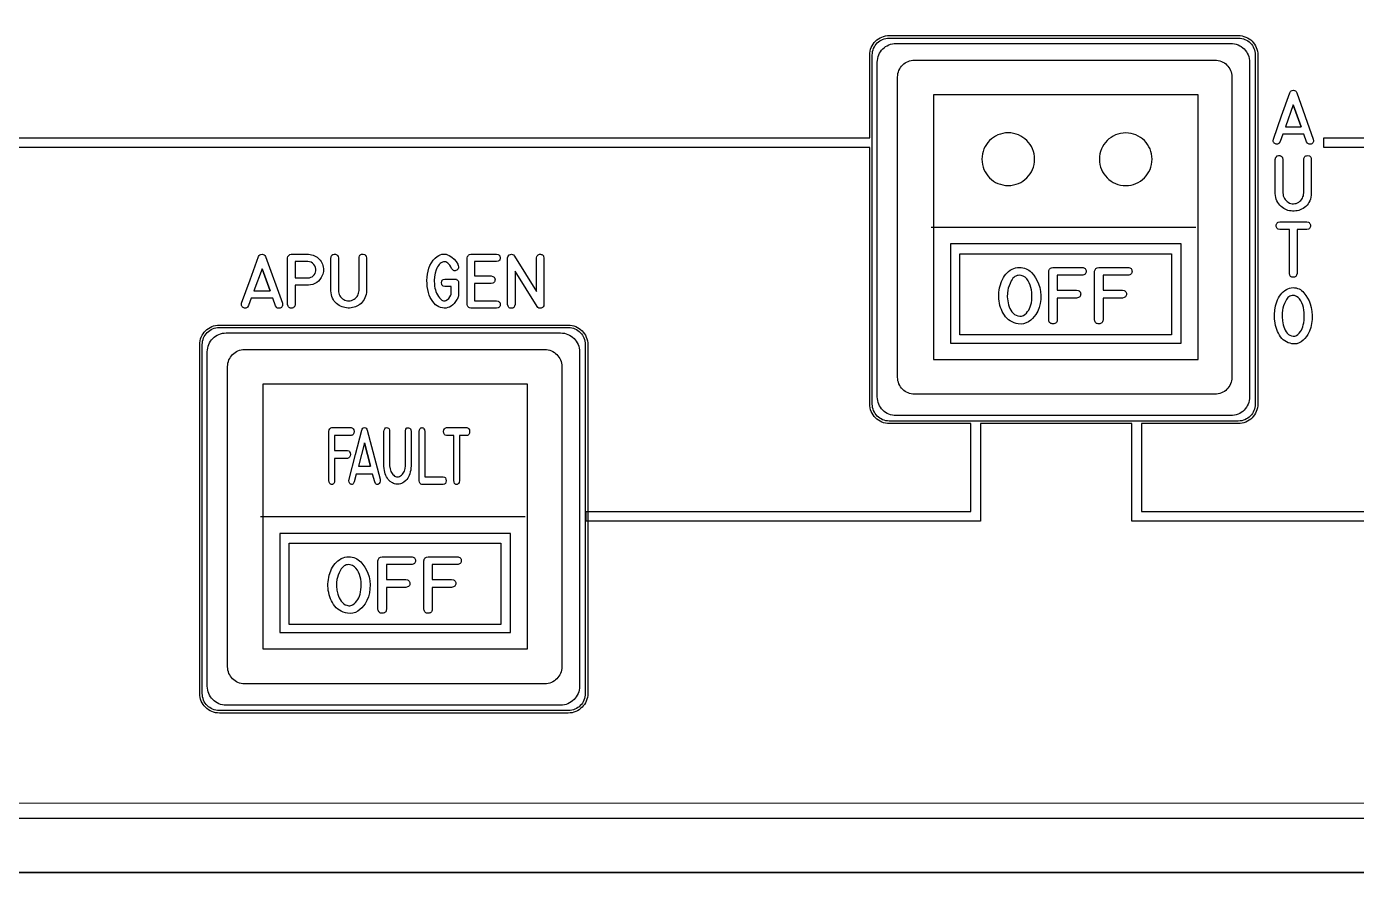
# Model space of a CAD drawing. Extents: x 27 to 704, y 10 to 614.
# Drawn here: x 301.4 to 381.8, y 258.2 to 309.4 of the extents above; entities that cross this region are included whole.
import ezdxf

# ---------------------------------------------------------------- set-up
doc = ezdxf.new("R2010")
doc.units = 0
for name, color, linetype in [('_BACKPANEL', 5, 'CONTINUOUS'), ('_ENGRAVING', 105, 'CONTINUOUS'), ('_LABELS', 30, 'CONTINUOUS'), ('_TOPLAYER', 1, 'CONTINUOUS')]:
    doc.layers.add(name, color=color, linetype=linetype)

msp = doc.modelspace()

# ---------------------------------------------------------------- linework, layer by layer
at = {"layer": '_BACKPANEL'}
for points in [[(526.323, 364.71), (526.323, 359.871), (526.323, 350.191), (526.323, 340.512), (526.323, 267.915), (526.323, 258.235), (203.984, 258.235), (203.984, 267.915), (203.984, 340.512), (203.984, 350.191), (203.984, 359.871), (203.984, 364.71)], [(353.525, 308.668), (374.621, 308.668), (374.726, 308.663), (374.828, 308.647), (374.927, 308.622), (375.021, 308.588), (375.111, 308.545), (375.196, 308.493), (375.275, 308.434), (375.348, 308.368), (375.414, 308.295), (375.473, 308.216), (375.524, 308.131), (375.567, 308.041), (375.602, 307.947), (375.627, 307.848), (375.642, 307.746), (375.648, 307.641), (375.648, 286.546), (375.642, 286.44), (375.627, 286.338), (375.602, 286.24), (375.567, 286.145), (375.524, 286.055), (375.473, 285.971), (375.414, 285.891), (375.348, 285.819), (375.275, 285.752), (375.196, 285.693), (375.111, 285.642), (375.021, 285.599), (374.927, 285.564), (374.828, 285.539), (374.726, 285.524), (374.621, 285.518), (353.525, 285.518), (353.42, 285.524), (353.317, 285.539), (353.219, 285.564), (353.124, 285.599), (353.035, 285.642), (352.95, 285.693), (352.871, 285.752), (352.798, 285.819), (352.732, 285.891), (352.673, 285.971), (352.621, 286.055), (352.578, 286.145), (352.544, 286.24), (352.519, 286.338), (352.503, 286.44), (352.498, 286.546), (352.498, 307.641), (352.503, 307.746), (352.519, 307.848), (352.544, 307.947), (352.578, 308.041), (352.621, 308.131), (352.673, 308.216), (352.732, 308.295), (352.798, 308.368), (352.871, 308.434), (352.95, 308.493), (353.035, 308.545), (353.124, 308.588), (353.219, 308.622), (353.317, 308.647), (353.42, 308.663)], [(313.025, 291.168), (334.121, 291.168), (334.226, 291.163), (334.328, 291.147), (334.427, 291.122), (334.521, 291.088), (334.611, 291.045), (334.696, 290.993), (334.775, 290.934), (334.848, 290.868), (334.914, 290.795), (334.973, 290.716), (335.024, 290.631), (335.067, 290.541), (335.102, 290.447), (335.127, 290.348), (335.142, 290.246), (335.148, 290.141), (335.148, 269.046), (335.142, 268.94), (335.127, 268.838), (335.102, 268.74), (335.067, 268.645), (335.024, 268.555), (334.973, 268.471), (334.914, 268.391), (334.848, 268.319), (334.775, 268.252), (334.696, 268.193), (334.611, 268.142), (334.521, 268.099), (334.427, 268.064), (334.328, 268.039), (334.226, 268.024), (334.121, 268.018), (313.025, 268.018), (312.92, 268.024), (312.817, 268.039), (312.719, 268.064), (312.624, 268.099), (312.535, 268.142), (312.45, 268.193), (312.371, 268.252), (312.298, 268.319), (312.232, 268.391), (312.173, 268.471), (312.121, 268.555), (312.078, 268.645), (312.044, 268.74), (312.019, 268.838), (312.003, 268.94), (311.998, 269.046), (311.998, 290.141), (312.003, 290.246), (312.019, 290.348), (312.044, 290.447), (312.078, 290.541), (312.121, 290.631), (312.173, 290.716), (312.232, 290.795), (312.298, 290.868), (312.371, 290.934), (312.45, 290.993), (312.535, 291.045), (312.624, 291.088), (312.719, 291.122), (312.817, 291.147), (312.92, 291.163)], [(313.025, 291.168), (334.121, 291.168), (334.226, 291.163), (334.328, 291.147), (334.427, 291.122), (334.521, 291.088), (334.611, 291.045), (334.696, 290.993), (334.775, 290.934), (334.848, 290.868), (334.914, 290.795), (334.973, 290.716), (335.024, 290.631), (335.067, 290.541), (335.102, 290.447), (335.127, 290.348), (335.142, 290.246), (335.148, 290.141), (335.148, 269.046), (335.142, 268.94), (335.127, 268.838), (335.102, 268.74), (335.067, 268.645), (335.024, 268.555), (334.973, 268.471), (334.914, 268.391), (334.848, 268.319), (334.775, 268.252), (334.696, 268.193), (334.611, 268.142), (334.521, 268.099), (334.427, 268.064), (334.328, 268.039), (334.226, 268.024), (334.121, 268.018), (313.025, 268.018), (312.92, 268.024), (312.817, 268.039), (312.719, 268.064), (312.624, 268.099), (312.535, 268.142), (312.45, 268.193), (312.371, 268.252), (312.298, 268.319), (312.232, 268.391), (312.173, 268.471), (312.121, 268.555), (312.078, 268.645), (312.044, 268.74), (312.019, 268.838), (312.003, 268.94), (311.998, 269.046), (311.998, 290.141), (312.003, 290.246), (312.019, 290.348), (312.044, 290.447), (312.078, 290.541), (312.121, 290.631), (312.173, 290.716), (312.232, 290.795), (312.298, 290.868), (312.371, 290.934), (312.45, 290.993), (312.535, 291.045), (312.624, 291.088), (312.719, 291.122), (312.817, 291.147), (312.92, 291.163)]]:
    msp.add_lwpolyline(points, close=True, dxfattribs=at)
at = {"layer": '_ENGRAVING'}
for points in [[(266.387, 302.641), (352.344, 302.641), (352.344, 307.631), (352.351, 307.753), (352.369, 307.872), (352.398, 307.986), (352.438, 308.095), (352.488, 308.199), (352.547, 308.298), (352.616, 308.389), (352.692, 308.474), (352.777, 308.55), (352.868, 308.619), (352.967, 308.678), (353.071, 308.728), (353.18, 308.768), (353.294, 308.797), (353.413, 308.815), (353.535, 308.822), (374.61, 308.822), (374.733, 308.815), (374.851, 308.797), (374.965, 308.768), (375.075, 308.728), (375.179, 308.678), (375.277, 308.619), (375.369, 308.55), (375.453, 308.474), (375.53, 308.389), (375.598, 308.298), (375.658, 308.199), (375.708, 308.095), (375.748, 307.986), (375.777, 307.872), (375.795, 307.753), (375.801, 307.631), (375.801, 286.556), (375.795, 286.434), (375.777, 286.315), (375.748, 286.201), (375.708, 286.091), (375.658, 285.987), (375.598, 285.889), (375.53, 285.797), (375.453, 285.713), (375.369, 285.636), (375.277, 285.568), (375.179, 285.508), (375.075, 285.458), (374.965, 285.418), (374.851, 285.389), (374.733, 285.371), (374.61, 285.365), (368.779, 285.365), (368.779, 280.052), (393.344, 280.052)], [(458.979, 302.042), (379.783, 302.042), (379.783, 302.644), (458.979, 302.644)], [(391.874, 279.465), (368.779, 279.465), (368.183, 279.465), (368.183, 285.365), (359.048, 285.365), (359.048, 279.465), (358.453, 279.465), (335.2, 279.465), (335.2, 280.052), (358.453, 280.052), (358.453, 285.365), (353.535, 285.365), (353.413, 285.371), (353.294, 285.389), (353.18, 285.418), (353.071, 285.458), (352.967, 285.508), (352.868, 285.568), (352.777, 285.636), (352.692, 285.713), (352.616, 285.797), (352.547, 285.889), (352.488, 285.987), (352.438, 286.091), (352.398, 286.201), (352.369, 286.315), (352.351, 286.434), (352.344, 286.556), (352.344, 302.045), (266.387, 302.045)], [(209.55, 261.507), (520.008, 261.522), (520.099, 261.531), (520.183, 261.558), (520.259, 261.599), (520.325, 261.655), (520.38, 261.721), (520.421, 261.798), (520.447, 261.882), (520.456, 261.973), (520.447, 262.064), (520.42, 262.148), (520.379, 262.224), (520.324, 262.291), (520.258, 262.346), (520.182, 262.387), (520.098, 262.413), (520.008, 262.422), (209.548, 262.408)]]:
    msp.add_lwpolyline(points, dxfattribs=at)
for points in [[(353.943, 308.343), (374.159, 308.343), (374.276, 308.337), (374.39, 308.32), (374.499, 308.292), (374.604, 308.254), (374.704, 308.206), (374.798, 308.149), (374.886, 308.083), (374.967, 308.01), (375.041, 307.929), (375.107, 307.841), (375.164, 307.747), (375.212, 307.647), (375.25, 307.542), (375.278, 307.432), (375.295, 307.318), (375.301, 307.201), (375.301, 286.985), (375.295, 286.868), (375.278, 286.755), (375.25, 286.645), (375.212, 286.54), (375.164, 286.44), (375.107, 286.346), (375.041, 286.258), (374.967, 286.177), (374.886, 286.103), (374.798, 286.038), (374.704, 285.981), (374.604, 285.933), (374.499, 285.894), (374.39, 285.866), (374.276, 285.849), (374.159, 285.843), (353.943, 285.843), (353.826, 285.849), (353.712, 285.866), (353.603, 285.894), (353.498, 285.933), (353.398, 285.981), (353.304, 286.038), (353.216, 286.103), (353.135, 286.177), (353.061, 286.258), (352.996, 286.346), (352.938, 286.44), (352.89, 286.54), (352.852, 286.645), (352.824, 286.755), (352.807, 286.868), (352.801, 286.985), (352.801, 307.201), (352.807, 307.318), (352.824, 307.432), (352.852, 307.542), (352.89, 307.647), (352.938, 307.747), (352.996, 307.841), (353.061, 307.929), (353.135, 308.01), (353.216, 308.083), (353.304, 308.149), (353.398, 308.206), (353.498, 308.254), (353.603, 308.292), (353.712, 308.32), (353.826, 308.337)], [(376.742, 302.559), (377.242, 303.962), (377.744, 305.364), (377.776, 305.428), (377.821, 305.473), (377.879, 305.501), (377.949, 305.511), (378.019, 305.502), (378.077, 305.475), (378.122, 305.429), (378.155, 305.364), (379.155, 302.551), (379.164, 302.449), (379.158, 302.406), (379.145, 302.367), (379.125, 302.333), (379.097, 302.304), (379.062, 302.281), (379.021, 302.262), (378.977, 302.25), (378.935, 302.246), (378.897, 302.25), (378.86, 302.263), (378.827, 302.284), (378.796, 302.313), (378.741, 302.396), (378.581, 302.851), (377.309, 302.851), (377.153, 302.407), (377.098, 302.323), (377.066, 302.294), (377.032, 302.274), (376.995, 302.261), (376.956, 302.258), (376.913, 302.262), (376.869, 302.275), (376.826, 302.295), (376.792, 302.319), (376.765, 302.348), (376.745, 302.381), (376.733, 302.419), (376.729, 302.461)], [(378.422, 303.298), (377.947, 304.634), (377.47, 303.298)], [(377.947, 304.634), (378.422, 303.298)], [(379.035, 299.303), (379.035, 299.27), (379.028, 299.172), (379.007, 299.05), (378.977, 298.936), (378.939, 298.831), (378.893, 298.734), (378.838, 298.645), (378.775, 298.565), (378.703, 298.493), (378.623, 298.429), (378.538, 298.373), (378.451, 298.325), (378.364, 298.285), (378.274, 298.253), (378.184, 298.229), (378.091, 298.213), (377.998, 298.205), (377.903, 298.205), (377.808, 298.213), (377.716, 298.228), (377.625, 298.252), (377.537, 298.283), (377.45, 298.323), (377.366, 298.37), (377.284, 298.425), (377.203, 298.489), (377.128, 298.559), (377.063, 298.638), (377.006, 298.724), (376.958, 298.818), (376.92, 298.92), (376.89, 299.029), (376.87, 299.146), (376.859, 299.27), (376.859, 299.303), (376.859, 301.332), (376.863, 301.379), (376.876, 301.421), (376.921, 301.495), (376.979, 301.542), (377.05, 301.563), (377.134, 301.558), (377.213, 301.53), (377.269, 301.483), (377.303, 301.418), (377.314, 301.332), (377.314, 299.303), (377.324, 299.212), (377.343, 299.126), (377.371, 299.046), (377.408, 298.972), (377.453, 298.905), (377.507, 298.843), (377.569, 298.787), (377.641, 298.737), (377.717, 298.696), (377.794, 298.668), (377.872, 298.651), (377.951, 298.647), (378.031, 298.656), (378.112, 298.676), (378.194, 298.709), (378.278, 298.754), (378.348, 298.802), (378.408, 298.857), (378.458, 298.919), (378.498, 298.987), (378.529, 299.061), (378.554, 299.138), (378.571, 299.219), (378.581, 299.303), (378.581, 301.332), (378.584, 301.377), (378.613, 301.464), (378.636, 301.497), (378.664, 301.524), (378.697, 301.543), (378.735, 301.556), (378.828, 301.56), (378.918, 301.538), (378.954, 301.518), (378.983, 301.493), (379.006, 301.462), (379.022, 301.424), (379.035, 301.332)], [(377.722, 294.433), (377.722, 297.091), (377.133, 297.091), (377.035, 297.113), (376.997, 297.132), (376.965, 297.158), (376.941, 297.19), (376.923, 297.227), (376.913, 297.271), (376.91, 297.321), (376.913, 297.371), (376.924, 297.415), (376.942, 297.453), (376.966, 297.485), (376.997, 297.511), (377.036, 297.531), (377.133, 297.553), (378.761, 297.553), (378.858, 297.531), (378.896, 297.512), (378.928, 297.486), (378.952, 297.454), (378.969, 297.416), (378.98, 297.372), (378.983, 297.321), (378.98, 297.271), (378.97, 297.227), (378.953, 297.189), (378.928, 297.157), (378.897, 297.131), (378.859, 297.112), (378.761, 297.091), (378.174, 297.091), (378.174, 294.433), (378.146, 294.332), (378.124, 294.292), (378.097, 294.26), (378.065, 294.235), (378.027, 294.217), (377.985, 294.207), (377.938, 294.204), (377.891, 294.208), (377.849, 294.22), (377.814, 294.238), (377.784, 294.263), (377.76, 294.295), (377.742, 294.334)], [(314.377, 292.644), (314.888, 294.049), (315.4, 295.454), (315.433, 295.518), (315.479, 295.564), (315.537, 295.591), (315.609, 295.601), (315.681, 295.593), (315.74, 295.565), (315.786, 295.519), (315.82, 295.454), (316.841, 292.636), (316.851, 292.534), (316.844, 292.49), (316.831, 292.451), (316.81, 292.418), (316.782, 292.389), (316.747, 292.365), (316.704, 292.346), (316.659, 292.334), (316.617, 292.33), (316.577, 292.334), (316.54, 292.347), (316.506, 292.368), (316.474, 292.397), (316.419, 292.48), (316.255, 292.936), (314.956, 292.936), (314.796, 292.491), (314.74, 292.408), (314.708, 292.379), (314.673, 292.358), (314.635, 292.346), (314.595, 292.342), (314.552, 292.347), (314.506, 292.36), (314.463, 292.379), (314.427, 292.403), (314.4, 292.432), (314.38, 292.465), (314.367, 292.503), (314.363, 292.546)], [(318.381, 295.601), (318.411, 295.601), (318.511, 295.59), (318.607, 295.571), (318.7, 295.544), (318.788, 295.509), (318.867, 295.467), (318.941, 295.419), (319.008, 295.365), (319.069, 295.304), (319.125, 295.238), (319.174, 295.165), (319.217, 295.086), (319.255, 295), (319.285, 294.912), (319.306, 294.824), (319.318, 294.737), (319.322, 294.651), (319.318, 294.565), (319.304, 294.479), (319.282, 294.394), (319.251, 294.31), (319.188, 294.184), (319.111, 294.073), (319.021, 293.976), (318.917, 293.893), (318.802, 293.826), (318.68, 293.776), (318.549, 293.742), (318.411, 293.725), (318.381, 293.723), (317.606, 293.723), (317.606, 292.561), (317.582, 292.463), (317.561, 292.424), (317.535, 292.393), (317.505, 292.368), (317.468, 292.351), (317.427, 292.34), (317.38, 292.337), (317.333, 292.34), (317.292, 292.351), (317.256, 292.368), (317.225, 292.393), (317.2, 292.424), (317.18, 292.463), (317.155, 292.561), (317.155, 295.378), (317.177, 295.466), (317.22, 295.533), (317.283, 295.578), (317.366, 295.601), (317.38, 295.601)], [(318.381, 295.152), (317.606, 295.152), (317.606, 294.174), (318.381, 294.174), (318.469, 294.182), (318.552, 294.205), (318.63, 294.243), (318.702, 294.296), (318.765, 294.36), (318.813, 294.432), (318.847, 294.511), (318.866, 294.599), (318.869, 294.705), (318.851, 294.805), (318.81, 294.898), (318.748, 294.985), (318.67, 295.058), (318.583, 295.11), (318.487, 295.141)], [(321.923, 293.413), (321.923, 293.381), (321.917, 293.285), (321.896, 293.167), (321.867, 293.057), (321.829, 292.955), (321.783, 292.861), (321.729, 292.775), (321.667, 292.697), (321.596, 292.627), (321.517, 292.565), (321.347, 292.465), (321.26, 292.426), (321.172, 292.395), (321.083, 292.372), (320.992, 292.356), (320.899, 292.349), (320.806, 292.349), (320.712, 292.356), (320.621, 292.371), (320.531, 292.394), (320.444, 292.425), (320.359, 292.463), (320.275, 292.509), (320.115, 292.624), (320.041, 292.692), (319.976, 292.768), (319.92, 292.852), (319.873, 292.943), (319.835, 293.041), (319.806, 293.147), (319.786, 293.26), (319.774, 293.381), (319.774, 293.413), (319.774, 295.378), (319.779, 295.423), (319.792, 295.464), (319.836, 295.535), (319.894, 295.581), (319.964, 295.601), (320.046, 295.596), (320.124, 295.57), (320.179, 295.524), (320.213, 295.46), (320.224, 295.378), (320.224, 293.413), (320.234, 293.324), (320.253, 293.241), (320.28, 293.164), (320.316, 293.092), (320.361, 293.026), (320.414, 292.967), (320.476, 292.913), (320.547, 292.864), (320.622, 292.825), (320.698, 292.797), (320.775, 292.781), (320.853, 292.777), (320.932, 292.785), (321.012, 292.805), (321.093, 292.837), (321.175, 292.88), (321.245, 292.927), (321.304, 292.981), (321.353, 293.04), (321.393, 293.106), (321.424, 293.178), (321.448, 293.252), (321.465, 293.331), (321.475, 293.413), (321.475, 295.378), (321.478, 295.421), (321.507, 295.506), (321.529, 295.538), (321.557, 295.563), (321.59, 295.582), (321.627, 295.594), (321.719, 295.598), (321.808, 295.577), (321.843, 295.558), (321.872, 295.533), (321.894, 295.503), (321.91, 295.467), (321.923, 295.378)], [(326.667, 293.652), (326.653, 293.653), (326.567, 293.676), (326.534, 293.696), (326.507, 293.721), (326.485, 293.751), (326.47, 293.787), (326.458, 293.875), (326.47, 293.963), (326.485, 293.999), (326.507, 294.029), (326.534, 294.054), (326.567, 294.074), (326.653, 294.096), (326.667, 294.1), (326.681, 294.1), (327.269, 294.1), (327.314, 294.095), (327.355, 294.083), (327.393, 294.062), (327.428, 294.033), (327.457, 293.999), (327.478, 293.961), (327.49, 293.919), (327.494, 293.875), (327.494, 293.067), (327.475, 293.025), (327.464, 293), (327.453, 292.976), (327.44, 292.952), (327.427, 292.928), (327.416, 292.904), (327.403, 292.88), (327.389, 292.856), (327.309, 292.733), (327.225, 292.627), (327.136, 292.537), (327.042, 292.465), (326.944, 292.409), (326.841, 292.37), (326.733, 292.348), (326.621, 292.342), (326.508, 292.353), (326.4, 292.379), (326.297, 292.421), (326.198, 292.478), (326.104, 292.55), (326.015, 292.638), (325.93, 292.742), (325.849, 292.861), (325.78, 292.989), (325.72, 293.132), (325.67, 293.291), (325.629, 293.464), (325.6, 293.647), (325.583, 293.831), (325.578, 294.017), (325.586, 294.206), (325.608, 294.393), (325.645, 294.575), (325.696, 294.753), (325.762, 294.926), (325.845, 295.088), (325.946, 295.233), (326.065, 295.36), (326.203, 295.469), (326.294, 295.524), (326.385, 295.566), (326.475, 295.594), (326.565, 295.608), (326.654, 295.608), (326.742, 295.595), (326.83, 295.568), (326.917, 295.527), (327.08, 295.422), (327.221, 295.298), (327.34, 295.155), (327.437, 294.992), (327.45, 294.967), (327.459, 294.944), (327.472, 294.92), (327.49, 294.848), (327.489, 294.783), (327.469, 294.725), (327.43, 294.673), (327.383, 294.635), (327.334, 294.611), (327.283, 294.601), (327.23, 294.606), (327.178, 294.622), (327.134, 294.649), (327.095, 294.687), (327.062, 294.734), (327.014, 294.841), (326.962, 294.933), (326.907, 295.007), (326.849, 295.066), (326.787, 295.108), (326.722, 295.134), (326.653, 295.144), (326.582, 295.137), (326.51, 295.117), (326.444, 295.085), (326.382, 295.042), (326.324, 294.987), (326.272, 294.922), (326.223, 294.844), (326.18, 294.756), (326.141, 294.656), (326.08, 294.448), (326.041, 294.232), (326.023, 294.009), (326.028, 293.778), (326.039, 293.663), (326.058, 293.551), (326.085, 293.443), (326.119, 293.339), (326.161, 293.239), (326.211, 293.142), (326.269, 293.049), (326.334, 292.96), (326.429, 292.859), (326.477, 292.824), (326.525, 292.799), (326.573, 292.784), (326.622, 292.781), (326.671, 292.787), (326.719, 292.804), (326.812, 292.857), (326.895, 292.929), (326.967, 293.02), (327.029, 293.13), (327.046, 293.165), (327.046, 293.652)], [(329.783, 295.156), (328.462, 295.156), (328.462, 294.284), (329.469, 294.284), (329.568, 294.258), (329.607, 294.237), (329.639, 294.211), (329.663, 294.18), (329.681, 294.144), (329.691, 294.103), (329.695, 294.057), (329.691, 294.011), (329.68, 293.971), (329.663, 293.935), (329.638, 293.904), (329.606, 293.878), (329.568, 293.858), (329.469, 293.832), (328.462, 293.832), (328.462, 292.784), (329.783, 292.784), (329.882, 292.758), (329.92, 292.737), (329.952, 292.712), (329.976, 292.681), (329.994, 292.646), (330.004, 292.605), (330.008, 292.56), (330.004, 292.514), (329.994, 292.474), (329.976, 292.439), (329.952, 292.408), (329.92, 292.383), (329.882, 292.362), (329.783, 292.337), (328.24, 292.337), (328.151, 292.36), (328.115, 292.38), (328.084, 292.406), (328.058, 292.437), (328.038, 292.473), (328.014, 292.563), (328.014, 295.378), (328.039, 295.471), (328.06, 295.508), (328.086, 295.539), (328.116, 295.564), (328.153, 295.582), (328.24, 295.601), (329.783, 295.601), (329.881, 295.581), (329.92, 295.561), (329.952, 295.536), (329.976, 295.505), (329.993, 295.469), (330.004, 295.426), (330.007, 295.377), (330.003, 295.329), (329.993, 295.286), (329.975, 295.249), (329.951, 295.219), (329.919, 295.194), (329.881, 295.176)], [(332.652, 292.557), (332.642, 292.48), (332.612, 292.42), (332.561, 292.374), (332.491, 292.344), (332.414, 292.333), (332.347, 292.345), (332.289, 292.38), (332.24, 292.439), (330.901, 294.586), (330.901, 292.557), (330.873, 292.459), (330.852, 292.421), (330.827, 292.389), (330.796, 292.365), (330.761, 292.347), (330.72, 292.337), (330.675, 292.333), (330.63, 292.337), (330.59, 292.347), (330.554, 292.365), (330.524, 292.389), (330.498, 292.421), (330.478, 292.459), (330.451, 292.557), (330.451, 295.372), (330.471, 295.447), (330.505, 295.509), (330.556, 295.557), (330.621, 295.59), (330.691, 295.604), (330.755, 295.592), (330.812, 295.554), (330.864, 295.491), (332.203, 293.341), (332.203, 295.372), (332.229, 295.471), (332.25, 295.51), (332.276, 295.542), (332.308, 295.567), (332.345, 295.584), (332.387, 295.594), (332.435, 295.597), (332.482, 295.593), (332.524, 295.582), (332.56, 295.564), (332.59, 295.54), (332.614, 295.508), (332.633, 295.469), (332.652, 295.372)], [(316.092, 293.384), (315.608, 294.723), (315.12, 293.384)], [(315.608, 294.723), (316.092, 293.384)], [(378.969, 292.603), (379.033, 292.37), (379.073, 292.134), (379.089, 291.893), (379.082, 291.648), (379.052, 291.406), (378.998, 291.174), (378.919, 290.954), (378.816, 290.744), (378.737, 290.622), (378.645, 290.509), (378.539, 290.406), (378.42, 290.313), (378.292, 290.238), (378.156, 290.193), (378.015, 290.176), (377.867, 290.188), (377.747, 290.216), (377.634, 290.254), (377.529, 290.303), (377.431, 290.363), (377.34, 290.434), (377.256, 290.516), (377.18, 290.609), (377.111, 290.713), (377.049, 290.824), (376.994, 290.937), (376.946, 291.054), (376.904, 291.174), (376.87, 291.297), (376.843, 291.424), (376.81, 291.685), (376.805, 291.951), (376.826, 292.214), (376.876, 292.473), (376.952, 292.729), (377, 292.852), (377.055, 292.966), (377.117, 293.071), (377.185, 293.168), (377.261, 293.256), (377.342, 293.335), (377.431, 293.406), (377.526, 293.468), (377.623, 293.517), (377.723, 293.552), (377.824, 293.574), (377.928, 293.581), (378.026, 293.576), (378.12, 293.561), (378.208, 293.537), (378.292, 293.504), (378.372, 293.46), (378.447, 293.407), (378.517, 293.345), (378.583, 293.273), (378.703, 293.115), (378.807, 292.951), (378.896, 292.78)], [(377.941, 293.109), (377.869, 293.104), (377.801, 293.089), (377.737, 293.063), (377.678, 293.027), (377.624, 292.981), (377.574, 292.924), (377.529, 292.857), (377.488, 292.78), (377.418, 292.622), (377.362, 292.476), (377.321, 292.341), (377.293, 292.219), (377.272, 292.032), (377.27, 291.809), (377.292, 291.569), (377.339, 291.333), (377.373, 291.218), (377.414, 291.11), (377.463, 291.007), (377.52, 290.91), (377.585, 290.823), (377.659, 290.753), (377.743, 290.698), (377.836, 290.66), (377.946, 290.638), (377.998, 290.638), (378.048, 290.646), (378.096, 290.661), (378.142, 290.684), (378.229, 290.752), (378.307, 290.836), (378.374, 290.922), (378.432, 291.011), (378.479, 291.103), (378.519, 291.206), (378.552, 291.324), (378.578, 291.457), (378.597, 291.605), (378.608, 291.76), (378.609, 291.915), (378.601, 292.07), (378.582, 292.225), (378.554, 292.376), (378.514, 292.519), (378.463, 292.655), (378.401, 292.783), (378.326, 292.896), (378.237, 292.986), (378.134, 293.054), (378.016, 293.099)], [(313.035, 291.322), (334.11, 291.322), (334.233, 291.315), (334.351, 291.297), (334.465, 291.268), (334.575, 291.228), (334.679, 291.178), (334.777, 291.119), (334.869, 291.05), (334.953, 290.974), (335.03, 290.889), (335.098, 290.798), (335.158, 290.699), (335.208, 290.595), (335.248, 290.486), (335.277, 290.372), (335.295, 290.253), (335.301, 290.131), (335.301, 269.056), (335.295, 268.934), (335.277, 268.815), (335.248, 268.701), (335.208, 268.591), (335.158, 268.487), (335.098, 268.389), (335.03, 268.297), (334.953, 268.213), (334.869, 268.136), (334.777, 268.068), (334.679, 268.008), (334.575, 267.958), (334.465, 267.918), (334.351, 267.889), (334.233, 267.871), (334.11, 267.865), (313.035, 267.865), (312.913, 267.871), (312.794, 267.889), (312.68, 267.918), (312.571, 267.958), (312.467, 268.008), (312.368, 268.068), (312.277, 268.136), (312.192, 268.213), (312.116, 268.297), (312.047, 268.389), (311.988, 268.487), (311.938, 268.591), (311.898, 268.701), (311.869, 268.815), (311.851, 268.934), (311.844, 269.056), (311.844, 290.131), (311.851, 290.253), (311.869, 290.372), (311.898, 290.486), (311.938, 290.595), (311.988, 290.699), (312.047, 290.798), (312.116, 290.889), (312.192, 290.974), (312.277, 291.05), (312.368, 291.119), (312.467, 291.178), (312.571, 291.228), (312.68, 291.268), (312.794, 291.297), (312.913, 291.315)], [(313.035, 291.322), (334.11, 291.322), (334.233, 291.315), (334.351, 291.297), (334.465, 291.268), (334.575, 291.228), (334.679, 291.178), (334.777, 291.119), (334.869, 291.05), (334.953, 290.974), (335.03, 290.889), (335.098, 290.798), (335.158, 290.699), (335.208, 290.595), (335.248, 290.486), (335.277, 290.372), (335.295, 290.253), (335.301, 290.131), (335.301, 269.056), (335.295, 268.934), (335.277, 268.815), (335.248, 268.701), (335.208, 268.591), (335.158, 268.487), (335.098, 268.389), (335.03, 268.297), (334.953, 268.213), (334.869, 268.136), (334.777, 268.068), (334.679, 268.008), (334.575, 267.958), (334.465, 267.918), (334.351, 267.889), (334.233, 267.871), (334.11, 267.865), (313.035, 267.865), (312.913, 267.871), (312.794, 267.889), (312.68, 267.918), (312.571, 267.958), (312.467, 268.008), (312.368, 268.068), (312.277, 268.136), (312.192, 268.213), (312.116, 268.297), (312.047, 268.389), (311.988, 268.487), (311.938, 268.591), (311.898, 268.701), (311.869, 268.815), (311.851, 268.934), (311.844, 269.056), (311.844, 290.131), (311.851, 290.253), (311.869, 290.372), (311.898, 290.486), (311.938, 290.595), (311.988, 290.699), (312.047, 290.798), (312.116, 290.889), (312.192, 290.974), (312.277, 291.05), (312.368, 291.119), (312.467, 291.178), (312.571, 291.228), (312.68, 291.268), (312.794, 291.297), (312.913, 291.315)], [(313.443, 290.843), (333.659, 290.843), (333.776, 290.837), (333.89, 290.82), (333.999, 290.792), (334.104, 290.754), (334.204, 290.706), (334.298, 290.649), (334.386, 290.583), (334.467, 290.51), (334.541, 290.429), (334.607, 290.341), (334.664, 290.247), (334.712, 290.147), (334.75, 290.042), (334.778, 289.932), (334.795, 289.818), (334.801, 289.701), (334.801, 269.485), (334.795, 269.368), (334.778, 269.255), (334.75, 269.145), (334.712, 269.04), (334.664, 268.94), (334.607, 268.846), (334.541, 268.758), (334.467, 268.677), (334.386, 268.603), (334.298, 268.538), (334.204, 268.481), (334.104, 268.433), (333.999, 268.394), (333.89, 268.366), (333.776, 268.349), (333.659, 268.343), (313.443, 268.343), (313.326, 268.349), (313.212, 268.366), (313.103, 268.394), (312.998, 268.433), (312.898, 268.481), (312.804, 268.538), (312.716, 268.603), (312.635, 268.677), (312.561, 268.758), (312.496, 268.846), (312.438, 268.94), (312.39, 269.04), (312.352, 269.145), (312.324, 269.255), (312.307, 269.368), (312.301, 269.485), (312.301, 289.701), (312.307, 289.818), (312.324, 289.932), (312.352, 290.042), (312.39, 290.147), (312.438, 290.247), (312.496, 290.341), (312.561, 290.429), (312.635, 290.51), (312.716, 290.583), (312.804, 290.649), (312.898, 290.706), (312.998, 290.754), (313.103, 290.792), (313.212, 290.82), (313.326, 290.837)], [(313.443, 290.843), (333.659, 290.843), (333.776, 290.837), (333.89, 290.82), (333.999, 290.792), (334.104, 290.754), (334.204, 290.706), (334.298, 290.649), (334.386, 290.583), (334.467, 290.51), (334.541, 290.429), (334.607, 290.341), (334.664, 290.247), (334.712, 290.147), (334.75, 290.042), (334.778, 289.932), (334.795, 289.818), (334.801, 289.701), (334.801, 269.485), (334.795, 269.368), (334.778, 269.255), (334.75, 269.145), (334.712, 269.04), (334.664, 268.94), (334.607, 268.846), (334.541, 268.758), (334.467, 268.677), (334.386, 268.603), (334.298, 268.538), (334.204, 268.481), (334.104, 268.433), (333.999, 268.394), (333.89, 268.366), (333.776, 268.349), (333.659, 268.343), (313.443, 268.343), (313.326, 268.349), (313.212, 268.366), (313.103, 268.394), (312.998, 268.433), (312.898, 268.481), (312.804, 268.538), (312.716, 268.603), (312.635, 268.677), (312.561, 268.758), (312.496, 268.846), (312.438, 268.94), (312.39, 269.04), (312.352, 269.145), (312.324, 269.255), (312.307, 269.368), (312.301, 269.485), (312.301, 289.701), (312.307, 289.818), (312.324, 289.932), (312.352, 290.042), (312.39, 290.147), (312.438, 290.247), (312.496, 290.341), (312.561, 290.429), (312.635, 290.51), (312.716, 290.583), (312.804, 290.649), (312.898, 290.706), (312.998, 290.754), (313.103, 290.792), (313.212, 290.82), (313.326, 290.837)]]:
    msp.add_lwpolyline(points, close=True, dxfattribs=at)
at = {"layer": '_LABELS'}
for points in [[(372.2, 289.236), (372.2, 305.238), (356.2, 305.238), (356.2, 289.236)], [(360.714, 302.937), (360.551, 302.928), (360.393, 302.904), (360.241, 302.865), (360.094, 302.812), (359.955, 302.744), (359.824, 302.665), (359.701, 302.573), (359.588, 302.47), (359.486, 302.357), (359.394, 302.235), (359.314, 302.104), (359.247, 301.964), (359.194, 301.818), (359.154, 301.666), (359.13, 301.508), (359.122, 301.345), (359.13, 301.182), (359.154, 301.024), (359.194, 300.872), (359.247, 300.725), (359.314, 300.586), (359.394, 300.455), (359.486, 300.333), (359.588, 300.22), (359.701, 300.117), (359.824, 300.025), (359.955, 299.945), (360.094, 299.878), (360.241, 299.825), (360.393, 299.786), (360.551, 299.762), (360.714, 299.753), (360.877, 299.762), (361.035, 299.786), (361.187, 299.825), (361.333, 299.878), (361.473, 299.945), (361.604, 300.025), (361.726, 300.117), (361.839, 300.22), (361.942, 300.333), (362.034, 300.455), (362.114, 300.586), (362.181, 300.725), (362.234, 300.872), (362.273, 301.024), (362.297, 301.182), (362.306, 301.345), (362.297, 301.508), (362.273, 301.666), (362.234, 301.818), (362.181, 301.964), (362.114, 302.104), (362.034, 302.235), (361.942, 302.357), (361.839, 302.47), (361.726, 302.573), (361.604, 302.665), (361.473, 302.744), (361.333, 302.812), (361.187, 302.865), (361.035, 302.904), (360.877, 302.928)], [(367.817, 302.933), (367.654, 302.925), (367.496, 302.901), (367.344, 302.862), (367.197, 302.808), (367.058, 302.741), (366.927, 302.661), (366.804, 302.57), (366.691, 302.467), (366.589, 302.354), (366.497, 302.231), (366.417, 302.1), (366.35, 301.961), (366.297, 301.815), (366.257, 301.662), (366.233, 301.504), (366.225, 301.342), (366.233, 301.179), (366.257, 301.021), (366.297, 300.868), (366.35, 300.722), (366.417, 300.583), (366.497, 300.452), (366.589, 300.329), (366.691, 300.216), (366.804, 300.113), (366.927, 300.022), (367.058, 299.942), (367.197, 299.875), (367.344, 299.822), (367.496, 299.782), (367.654, 299.758), (367.817, 299.75), (367.98, 299.758), (368.138, 299.782), (368.29, 299.822), (368.437, 299.875), (368.576, 299.942), (368.707, 300.022), (368.829, 300.113), (368.942, 300.216), (369.045, 300.329), (369.137, 300.452), (369.217, 300.583), (369.284, 300.722), (369.337, 300.868), (369.376, 301.021), (369.4, 301.179), (369.409, 301.342), (369.4, 301.504), (369.376, 301.662), (369.337, 301.815), (369.284, 301.961), (369.217, 302.1), (369.137, 302.231), (369.045, 302.354), (368.942, 302.467), (368.829, 302.57), (368.707, 302.661), (368.576, 302.741), (368.437, 302.808), (368.29, 302.862), (368.138, 302.901), (367.98, 302.925)], [(357.227, 296.219), (357.227, 296.077), (357.227, 290.219), (371.173, 290.219), (371.173, 296.219)], [(357.797, 295.621), (370.583, 295.621), (370.583, 290.719), (357.797, 290.719)], [(362.55, 293.82), (362.621, 293.587), (362.665, 293.349), (362.684, 293.107), (362.676, 292.861), (362.642, 292.618), (362.582, 292.386), (362.494, 292.164), (362.38, 291.953), (362.292, 291.831), (362.189, 291.717), (362.072, 291.614), (361.939, 291.52), (361.796, 291.445), (361.646, 291.399), (361.488, 291.382), (361.323, 291.395), (361.19, 291.422), (361.064, 291.461), (360.947, 291.51), (360.838, 291.571), (360.737, 291.642), (360.644, 291.724), (360.559, 291.818), (360.482, 291.922), (360.413, 292.033), (360.351, 292.147), (360.298, 292.265), (360.252, 292.385), (360.214, 292.509), (360.184, 292.636), (360.162, 292.766), (360.147, 292.899), (360.14, 293.033), (360.141, 293.166), (360.149, 293.298), (360.165, 293.43), (360.189, 293.56), (360.22, 293.69), (360.305, 293.947), (360.359, 294.07), (360.42, 294.185), (360.489, 294.291), (360.565, 294.388), (360.649, 294.476), (360.74, 294.556), (360.838, 294.627), (360.944, 294.689), (361.052, 294.739), (361.163, 294.774), (361.276, 294.796), (361.392, 294.803), (361.501, 294.798), (361.605, 294.783), (361.703, 294.759), (361.797, 294.725), (361.886, 294.682), (361.969, 294.629), (362.047, 294.566), (362.121, 294.493), (362.253, 294.335), (362.369, 294.17), (362.468, 293.999)], [(361.406, 294.329), (361.325, 294.324), (361.25, 294.308), (361.179, 294.283), (361.113, 294.246), (361.053, 294.2), (360.997, 294.143), (360.947, 294.076), (360.901, 293.999), (360.824, 293.84), (360.762, 293.693), (360.715, 293.558), (360.685, 293.435), (360.661, 293.247), (360.659, 293.023), (360.683, 292.782), (360.736, 292.545), (360.773, 292.43), (360.819, 292.32), (360.874, 292.217), (360.937, 292.119), (361.009, 292.033), (361.092, 291.962), (361.185, 291.907), (361.288, 291.868), (361.411, 291.847), (361.469, 291.847), (361.525, 291.855), (361.578, 291.87), (361.63, 291.893), (361.726, 291.961), (361.813, 292.045), (361.888, 292.132), (361.952, 292.222), (362.005, 292.314), (362.049, 292.417), (362.085, 292.536), (362.115, 292.669), (362.136, 292.818), (362.148, 292.974), (362.15, 293.129), (362.14, 293.285), (362.12, 293.441), (362.088, 293.592), (362.043, 293.736), (361.987, 293.873), (361.918, 294.001), (361.834, 294.115), (361.735, 294.205), (361.62, 294.274), (361.49, 294.319)], [(363.163, 291.623), (363.163, 294.566), (363.174, 294.618), (363.191, 294.663), (363.215, 294.702), (363.244, 294.735), (363.279, 294.762), (363.32, 294.782), (363.42, 294.803), (365.175, 294.803), (365.234, 294.795), (365.286, 294.781), (365.329, 294.761), (365.364, 294.735), (365.392, 294.702), (365.412, 294.663), (365.423, 294.618), (365.427, 294.567), (365.423, 294.515), (365.411, 294.471), (365.391, 294.432), (365.363, 294.4), (365.327, 294.374), (365.284, 294.354), (365.232, 294.341), (365.172, 294.334), (363.672, 294.334), (363.672, 293.422), (364.842, 293.422), (364.951, 293.401), (364.995, 293.382), (365.03, 293.357), (365.058, 293.326), (365.078, 293.289), (365.091, 293.245), (365.096, 293.196), (365.092, 293.147), (365.081, 293.103), (365.062, 293.064), (365.034, 293.031), (364.998, 293.003), (364.954, 292.981), (364.842, 292.953), (363.672, 292.953), (363.672, 291.623), (363.665, 291.569), (363.65, 291.522), (363.629, 291.482), (363.602, 291.45), (363.568, 291.424), (363.527, 291.405), (363.48, 291.394), (363.427, 291.39), (363.373, 291.393), (363.325, 291.403), (363.283, 291.421), (363.247, 291.446), (363.217, 291.479), (363.193, 291.52), (363.175, 291.568)], [(365.935, 291.623), (365.935, 294.566), (365.946, 294.618), (365.963, 294.663), (365.986, 294.702), (366.016, 294.735), (366.051, 294.762), (366.092, 294.782), (366.192, 294.803), (367.947, 294.803), (368.006, 294.795), (368.057, 294.781), (368.101, 294.761), (368.136, 294.735), (368.164, 294.702), (368.183, 294.663), (368.195, 294.618), (368.199, 294.567), (368.195, 294.515), (368.183, 294.471), (368.163, 294.432), (368.135, 294.4), (368.099, 294.374), (368.055, 294.354), (368.004, 294.341), (367.944, 294.334), (366.444, 294.334), (366.444, 293.422), (367.614, 293.422), (367.723, 293.401), (367.767, 293.382), (367.802, 293.357), (367.83, 293.326), (367.85, 293.289), (367.863, 293.245), (367.867, 293.196), (367.864, 293.147), (367.853, 293.103), (367.833, 293.064), (367.806, 293.031), (367.77, 293.003), (367.726, 292.981), (367.614, 292.953), (366.444, 292.953), (366.444, 291.623), (366.437, 291.569), (366.422, 291.522), (366.401, 291.482), (366.374, 291.45), (366.34, 291.424), (366.299, 291.405), (366.252, 291.394), (366.199, 291.39), (366.145, 291.393), (366.097, 291.403), (366.055, 291.421), (366.019, 291.446), (365.989, 291.479), (365.965, 291.52), (365.947, 291.568)], [(331.655, 271.745), (331.655, 287.747), (315.655, 287.747), (315.655, 271.745)], [(319.655, 281.92), (319.655, 284.88), (319.674, 284.978), (319.709, 285.05), (319.76, 285.097), (319.827, 285.118), (321, 285.118), (321.04, 285.11), (321.074, 285.096), (321.103, 285.076), (321.127, 285.05), (321.158, 284.978), (321.169, 284.881), (321.158, 284.784), (321.126, 284.713), (321.102, 284.687), (321.073, 284.667), (321.038, 284.654), (320.998, 284.647), (319.995, 284.647), (319.995, 283.729), (320.777, 283.729), (320.851, 283.708), (320.88, 283.689), (320.903, 283.664), (320.936, 283.595), (320.947, 283.502), (320.937, 283.408), (320.906, 283.336), (320.882, 283.308), (320.853, 283.286), (320.777, 283.257), (319.995, 283.257), (319.995, 281.92), (319.981, 281.818), (319.948, 281.745), (319.926, 281.719), (319.898, 281.701), (319.867, 281.689), (319.831, 281.685), (319.795, 281.688), (319.763, 281.698), (319.735, 281.716), (319.711, 281.742), (319.675, 281.816)], [(320.868, 282.005), (321.257, 283.485), (321.646, 284.964), (321.671, 285.031), (321.706, 285.079), (321.751, 285.108), (321.805, 285.118), (321.86, 285.109), (321.905, 285.08), (321.94, 285.032), (321.965, 284.964), (322.742, 281.997), (322.75, 281.889), (322.735, 281.802), (322.697, 281.736), (322.671, 281.711), (322.638, 281.692), (322.604, 281.679), (322.572, 281.675), (322.542, 281.679), (322.514, 281.692), (322.463, 281.745), (322.421, 281.833), (322.296, 282.312), (321.308, 282.312), (321.187, 281.844), (321.144, 281.756), (321.12, 281.726), (321.093, 281.704), (321.064, 281.691), (321.034, 281.687), (321.001, 281.692), (320.966, 281.706), (320.907, 281.752), (320.87, 281.817), (320.857, 281.902)], [(324.616, 282.814), (324.616, 282.781), (324.611, 282.68), (324.595, 282.556), (324.573, 282.44), (324.544, 282.333), (324.509, 282.234), (324.468, 282.143), (324.42, 282.061), (324.367, 281.988), (324.306, 281.922), (324.178, 281.816), (324.112, 281.776), (324.045, 281.743), (323.976, 281.719), (323.907, 281.702), (323.837, 281.694), (323.766, 281.694), (323.695, 281.702), (323.625, 281.718), (323.557, 281.742), (323.491, 281.774), (323.362, 281.863), (323.24, 281.984), (323.184, 282.056), (323.135, 282.136), (323.092, 282.224), (323.056, 282.32), (323.027, 282.423), (323.005, 282.534), (322.99, 282.654), (322.981, 282.781), (322.981, 282.814), (322.981, 284.883), (322.995, 284.974), (323.029, 285.049), (323.072, 285.097), (323.125, 285.118), (323.188, 285.113), (323.247, 285.085), (323.289, 285.037), (323.315, 284.97), (323.323, 284.883), (323.323, 282.814), (323.345, 282.633), (323.366, 282.552), (323.394, 282.477), (323.428, 282.408), (323.468, 282.345), (323.515, 282.288), (323.569, 282.237), (323.626, 282.195), (323.684, 282.166), (323.743, 282.15), (323.802, 282.145), (323.862, 282.154), (323.923, 282.175), (323.985, 282.208), (324.047, 282.254), (324.1, 282.303), (324.145, 282.359), (324.182, 282.422), (324.212, 282.492), (324.254, 282.646), (324.275, 282.814), (324.275, 284.883), (324.277, 284.929), (324.299, 285.018), (324.337, 285.078), (324.362, 285.098), (324.391, 285.111), (324.46, 285.115), (324.528, 285.093), (324.555, 285.073), (324.577, 285.047), (324.606, 284.977), (324.616, 284.883)], [(325.277, 281.68), (325.21, 281.699), (325.159, 281.745), (325.124, 281.816), (325.104, 281.913), (325.104, 284.88), (325.125, 284.985), (325.161, 285.06), (325.185, 285.086), (325.214, 285.104), (325.246, 285.115), (325.281, 285.117), (325.317, 285.113), (325.349, 285.101), (325.376, 285.082), (325.398, 285.056), (325.431, 284.982), (325.446, 284.88), (325.446, 282.148), (326.565, 282.15), (326.641, 282.125), (326.67, 282.103), (326.694, 282.076), (326.726, 282.004), (326.736, 281.909), (326.724, 281.814), (326.692, 281.745), (326.668, 281.719), (326.638, 281.7), (326.564, 281.68)], [(327.201, 281.916), (327.201, 284.645), (326.756, 284.645), (326.682, 284.667), (326.653, 284.687), (326.629, 284.713), (326.597, 284.784), (326.587, 284.881), (326.598, 284.977), (326.63, 285.049), (326.654, 285.075), (326.683, 285.096), (326.756, 285.118), (327.987, 285.118), (328.06, 285.096), (328.089, 285.076), (328.112, 285.05), (328.144, 284.978), (328.155, 284.881), (328.144, 284.784), (328.113, 284.712), (328.089, 284.686), (328.061, 284.666), (328.026, 284.652), (327.987, 284.645), (327.543, 284.645), (327.543, 281.916), (327.521, 281.812), (327.484, 281.739), (327.46, 281.713), (327.432, 281.695), (327.4, 281.684), (327.364, 281.682), (327.329, 281.686), (327.297, 281.697), (327.271, 281.716), (327.248, 281.742), (327.216, 281.815)], [(322.173, 282.784), (321.804, 284.194), (321.433, 282.784)], [(321.804, 284.194), (322.173, 282.784)], [(316.682, 278.729), (316.682, 278.586), (316.682, 272.729), (330.628, 272.729), (330.628, 278.729)], [(317.252, 278.13), (330.038, 278.13), (330.038, 273.229), (317.252, 273.229)], [(322.005, 276.329), (322.076, 276.096), (322.12, 275.859), (322.139, 275.617), (322.131, 275.37), (322.097, 275.127), (322.037, 274.895), (321.949, 274.673), (321.835, 274.463), (321.747, 274.34), (321.644, 274.227), (321.526, 274.123), (321.394, 274.029), (321.251, 273.954), (321.101, 273.908), (320.943, 273.892), (320.778, 273.904), (320.645, 273.931), (320.519, 273.97), (320.402, 274.019), (320.293, 274.08), (320.192, 274.151), (320.099, 274.234), (320.014, 274.327), (319.937, 274.431), (319.868, 274.542), (319.806, 274.657), (319.753, 274.774), (319.707, 274.895), (319.669, 275.018), (319.639, 275.145), (319.617, 275.275), (319.602, 275.408), (319.595, 275.542), (319.596, 275.675), (319.604, 275.807), (319.62, 275.939), (319.644, 276.07), (319.675, 276.199), (319.76, 276.456), (319.814, 276.58), (319.875, 276.694), (319.944, 276.8), (320.02, 276.897), (320.103, 276.986), (320.194, 277.065), (320.293, 277.136), (320.399, 277.199), (320.507, 277.248), (320.618, 277.284), (320.731, 277.305), (320.847, 277.312), (320.956, 277.307), (321.06, 277.293), (321.158, 277.269), (321.252, 277.235), (321.34, 277.191), (321.424, 277.138), (321.502, 277.075), (321.575, 277.003), (321.708, 276.844), (321.824, 276.68), (321.923, 276.508)], [(320.861, 276.838), (320.78, 276.833), (320.705, 276.818), (320.634, 276.792), (320.568, 276.756), (320.508, 276.709), (320.452, 276.652), (320.402, 276.585), (320.356, 276.508), (320.279, 276.349), (320.217, 276.202), (320.17, 276.067), (320.14, 275.944), (320.116, 275.756), (320.114, 275.532), (320.138, 275.292), (320.19, 275.054), (320.228, 274.939), (320.274, 274.83), (320.329, 274.726), (320.392, 274.629), (320.464, 274.542), (320.547, 274.471), (320.64, 274.417), (320.743, 274.378), (320.866, 274.356), (320.924, 274.356), (320.98, 274.364), (321.033, 274.379), (321.085, 274.402), (321.181, 274.47), (321.268, 274.555), (321.343, 274.641), (321.407, 274.731), (321.459, 274.823), (321.504, 274.927), (321.54, 275.045), (321.569, 275.178), (321.591, 275.327), (321.603, 275.483), (321.605, 275.639), (321.595, 275.794), (321.575, 275.95), (321.543, 276.102), (321.498, 276.246), (321.442, 276.382), (321.372, 276.51), (321.289, 276.624), (321.19, 276.715), (321.075, 276.783), (320.945, 276.828)], [(322.618, 274.132), (322.618, 277.075), (322.629, 277.127), (322.646, 277.173), (322.669, 277.212), (322.699, 277.245), (322.734, 277.271), (322.775, 277.291), (322.875, 277.312), (324.63, 277.312), (324.689, 277.304), (324.74, 277.29), (324.784, 277.27), (324.819, 277.244), (324.847, 277.211), (324.866, 277.172), (324.878, 277.127), (324.882, 277.076), (324.878, 277.025), (324.866, 276.98), (324.846, 276.941), (324.818, 276.909), (324.782, 276.883), (324.738, 276.863), (324.687, 276.85), (324.627, 276.843), (323.127, 276.843), (323.127, 275.931), (324.297, 275.931), (324.406, 275.91), (324.45, 275.891), (324.485, 275.866), (324.513, 275.835), (324.533, 275.798), (324.546, 275.755), (324.55, 275.706), (324.547, 275.656), (324.536, 275.612), (324.516, 275.574), (324.489, 275.54), (324.453, 275.513), (324.409, 275.49), (324.297, 275.462), (323.127, 275.462), (323.127, 274.132), (323.12, 274.078), (323.105, 274.032), (323.084, 273.992), (323.057, 273.959), (323.023, 273.933), (322.982, 273.915), (322.935, 273.903), (322.882, 273.899), (322.828, 273.902), (322.78, 273.912), (322.738, 273.93), (322.702, 273.956), (322.672, 273.989), (322.648, 274.029), (322.63, 274.077)], [(325.39, 274.132), (325.39, 277.075), (325.401, 277.127), (325.418, 277.173), (325.441, 277.212), (325.471, 277.245), (325.506, 277.271), (325.547, 277.291), (325.647, 277.312), (327.402, 277.312), (327.461, 277.304), (327.512, 277.29), (327.556, 277.27), (327.591, 277.244), (327.619, 277.211), (327.638, 277.172), (327.65, 277.127), (327.654, 277.076), (327.65, 277.025), (327.638, 276.98), (327.618, 276.941), (327.59, 276.909), (327.554, 276.883), (327.51, 276.863), (327.458, 276.85), (327.399, 276.843), (325.899, 276.843), (325.899, 275.931), (327.069, 275.931), (327.178, 275.91), (327.222, 275.891), (327.257, 275.866), (327.285, 275.835), (327.305, 275.798), (327.318, 275.755), (327.322, 275.706), (327.319, 275.656), (327.308, 275.612), (327.288, 275.574), (327.261, 275.54), (327.225, 275.513), (327.181, 275.49), (327.069, 275.462), (325.899, 275.462), (325.899, 274.132), (325.891, 274.078), (325.877, 274.032), (325.856, 273.992), (325.829, 273.959), (325.795, 273.933), (325.754, 273.915), (325.707, 273.903), (325.654, 273.899), (325.6, 273.902), (325.552, 273.912), (325.51, 273.93), (325.474, 273.956), (325.444, 273.989), (325.42, 274.029), (325.402, 274.077)]]:
    msp.add_lwpolyline(points, close=True, dxfattribs=at)
for points in [[(356.06, 297.237), (372.06, 297.237)], [(315.515, 279.746), (331.515, 279.746)]]:
    msp.add_lwpolyline(points, dxfattribs=at)
at = {"layer": '_TOPLAYER'}
for points in [[(355.055, 307.337), (373.205, 307.337), (373.31, 307.332), (373.412, 307.316), (373.51, 307.291), (373.605, 307.256), (373.694, 307.213), (373.779, 307.162), (373.858, 307.103), (373.93, 307.037), (373.997, 306.964), (374.055, 306.886), (374.107, 306.801), (374.15, 306.711), (374.184, 306.617), (374.209, 306.519), (374.225, 306.417), (374.23, 306.312), (374.23, 288.162), (374.225, 288.057), (374.209, 287.955), (374.184, 287.857), (374.15, 287.762), (374.107, 287.673), (374.055, 287.588), (373.997, 287.509), (373.93, 287.436), (373.858, 287.37), (373.779, 287.311), (373.694, 287.26), (373.605, 287.217), (373.51, 287.183), (373.412, 287.158), (373.31, 287.142), (373.205, 287.137), (355.055, 287.137), (354.95, 287.142), (354.848, 287.158), (354.75, 287.183), (354.656, 287.217), (354.566, 287.26), (354.481, 287.311), (354.402, 287.37), (354.33, 287.436), (354.264, 287.509), (354.205, 287.588), (354.153, 287.673), (354.11, 287.762), (354.076, 287.857), (354.051, 287.955), (354.035, 288.057), (354.03, 288.162), (354.03, 306.312), (354.035, 306.417), (354.051, 306.519), (354.076, 306.617), (354.11, 306.711), (354.153, 306.801), (354.205, 306.886), (354.264, 306.964), (354.33, 307.037), (354.402, 307.103), (354.481, 307.162), (354.566, 307.213), (354.656, 307.256), (354.75, 307.291), (354.848, 307.316), (354.95, 307.332)], [(314.555, 289.837), (332.705, 289.837), (332.81, 289.832), (332.912, 289.816), (333.01, 289.791), (333.105, 289.756), (333.194, 289.713), (333.279, 289.662), (333.358, 289.603), (333.43, 289.537), (333.497, 289.464), (333.555, 289.386), (333.607, 289.301), (333.65, 289.211), (333.684, 289.117), (333.709, 289.019), (333.725, 288.917), (333.73, 288.812), (333.73, 270.662), (333.725, 270.557), (333.709, 270.455), (333.684, 270.357), (333.65, 270.262), (333.607, 270.173), (333.555, 270.088), (333.497, 270.009), (333.43, 269.936), (333.358, 269.87), (333.279, 269.811), (333.194, 269.76), (333.105, 269.717), (333.01, 269.683), (332.912, 269.658), (332.81, 269.642), (332.705, 269.637), (314.555, 269.637), (314.45, 269.642), (314.348, 269.658), (314.25, 269.683), (314.156, 269.717), (314.066, 269.76), (313.981, 269.811), (313.902, 269.87), (313.83, 269.936), (313.764, 270.009), (313.705, 270.088), (313.653, 270.173), (313.61, 270.262), (313.576, 270.357), (313.551, 270.455), (313.535, 270.557), (313.53, 270.662), (313.53, 288.812), (313.535, 288.917), (313.551, 289.019), (313.576, 289.117), (313.61, 289.211), (313.653, 289.301), (313.705, 289.386), (313.764, 289.464), (313.83, 289.537), (313.902, 289.603), (313.981, 289.662), (314.066, 289.713), (314.156, 289.756), (314.25, 289.791), (314.348, 289.816), (314.45, 289.832)], [(314.555, 289.837), (332.705, 289.837), (332.81, 289.832), (332.912, 289.816), (333.01, 289.791), (333.105, 289.756), (333.194, 289.713), (333.279, 289.662), (333.358, 289.603), (333.43, 289.537), (333.497, 289.464), (333.555, 289.386), (333.607, 289.301), (333.65, 289.211), (333.684, 289.117), (333.709, 289.019), (333.725, 288.917), (333.73, 288.812), (333.73, 270.662), (333.725, 270.557), (333.709, 270.455), (333.684, 270.357), (333.65, 270.262), (333.607, 270.173), (333.555, 270.088), (333.497, 270.009), (333.43, 269.936), (333.358, 269.87), (333.279, 269.811), (333.194, 269.76), (333.105, 269.717), (333.01, 269.683), (332.912, 269.658), (332.81, 269.642), (332.705, 269.637), (314.555, 269.637), (314.45, 269.642), (314.348, 269.658), (314.25, 269.683), (314.156, 269.717), (314.066, 269.76), (313.981, 269.811), (313.902, 269.87), (313.83, 269.936), (313.764, 270.009), (313.705, 270.088), (313.653, 270.173), (313.61, 270.262), (313.576, 270.357), (313.551, 270.455), (313.535, 270.557), (313.53, 270.662), (313.53, 288.812), (313.535, 288.917), (313.551, 289.019), (313.576, 289.117), (313.61, 289.211), (313.653, 289.301), (313.705, 289.386), (313.764, 289.464), (313.83, 289.537), (313.902, 289.603), (313.981, 289.662), (314.066, 289.713), (314.156, 289.756), (314.25, 289.791), (314.348, 289.816), (314.45, 289.832)]]:
    msp.add_lwpolyline(points, close=True, dxfattribs=at)
msp.add_lwpolyline([(298.345, 258.235), (346.183, 258.235), (438.272, 258.235), (524.014, 258.235)], dxfattribs=at)

doc.saveas('drawing.dxf')
